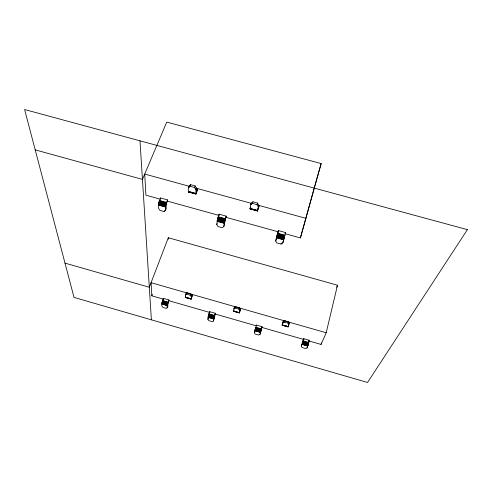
<?xml version="1.0" encoding="UTF-8"?>
<svg xmlns="http://www.w3.org/2000/svg" width="492" height="492" viewBox="0 0 492 492"><rect width="100%" height="100%" fill="white"/><g stroke="black" fill="none" stroke-linecap="round" stroke-linejoin="round"><path stroke-width="0.74" d="M158.504 205.09L159.008 202.095L160.552 197.981L167.544 199.912L166.148 204.998L166.161 208.842L165.564 210.361L164.248 211.609L160.017 210.435L158.615 208.43L158.504 205.09L165.503 207.034L165.564 210.361M195.884 194.014L195.877 189.734L196.48 188.141L195.115 185.921L190.564 184.672C188.135 186.197 188.042 189.463 188.467 191.978L195.884 194.014L197.661 189.961L197.71 188.842L196.246 188.436M159.119 203.571L159.162 203.061M161.788 304.025L163.405 298.367L168.94 299.954L167.833 303.958L167.833 306.399L167.36 307.703L166.314 308.416L162.957 307.445L161.856 306.116L161.788 304.025L167.323 305.618L167.36 307.703M165.503 207.034L166.019 204.039L167.544 199.912M167.323 305.618L168.94 299.954M192.63 294.72L191.13 299.093L185.33 297.445L185.822 293.564L186.985 292.765L190.533 293.786L191.616 295.218L191.566 297.574L192.63 294.72L190.478 294.105M189.02 187.569L189.063 186.105M258.712 205.232L257.513 210.988L259.173 205.724L258.066 209.045L258.712 205.232L257.562 203.055L252.956 201.794L251.203 203.171L250.674 204.795L250.071 208.934L257.544 210.988M191.13 299.093L191.616 295.218M196.48 188.141L196.376 192.077L197.71 188.842M240.705 308.466L239.346 312.906L233.516 311.245L234.309 307.432L235.625 306.676L239.217 307.697L240.164 309.105L239.77 311.393L240.705 308.466L239.253 308.053M239.346 312.906L240.164 309.105M207.901 319.382L208.319 316.172L209.703 311.664L215.293 313.269L213.46 320.981L212.273 321.657L208.885 320.679L207.901 319.382L208.337 318.06M216.8 224.598L217.409 219.666L219.137 214.192L226.222 216.148L223.829 226.554L222.292 227.753L218.011 226.56L216.8 224.598L217.157 223.565M209.703 311.664L208.528 316.03M219.137 214.192L218.374 217.113M213.46 320.981L215.293 313.269M223.829 226.554L224.506 221.634L226.222 216.148M217.648 219.801L217.728 219.297M284.88 321.098L283.417 320.679L282.187 325.181L288.066 326.873L289.271 322.352L287.808 321.934M234.075 308.884L234.309 307.432M250.969 204.592L251.203 203.171M234.801 307.482L234.912 306.811L234.561 307.93M162.305 302.371L162.581 301.325M254.401 332.77L255.815 327.291L261.467 328.914L260.01 334.388L258.681 335.034L255.262 334.043L254.401 332.77L256.455 325.089L262.095 326.706L260.01 334.388M285.618 232.587L282.82 242.943L281.055 244.087L276.719 242.882L275.698 240.963L278.454 230.6L285.618 232.587L285.372 233.577M256.314 325.704L256.455 325.089M278.454 230.6L275.698 240.963M308.558 340.845L321.061 344.437L326.196 332.77L337.494 285.219L168.307 237.734L149.316 287.267L64.993 263.115M321.061 344.437L321.417 342.967M282.82 242.943L284.431 236.83M303.669 338.65L301.35 346.294L302.088 347.543L305.544 348.533L307.014 347.93L309.363 340.286L303.669 338.65L302.875 341.479M307.014 347.93L309.363 340.286M301.35 346.294L303.017 341.214L308.724 342.85M288.663 324.628L288.49 325.317L289.21 323.133L288.392 321.762L284.77 320.722L283.294 321.442L282.617 323.65L282.795 322.949M288.066 326.873L289.21 323.133M288.835 324.536L288.017 323.164L288.392 321.762M282.205 325.151L282.912 322.838L284.388 322.125L284.77 320.722M217.888 218.632L218.153 217.747M284.88 233.651L300.403 237.943L314.972 185.269M300.403 237.943L321.165 163.559L166.757 122.096L142.446 179.395L35.215 149.875M277.685 233.196L284.868 235.182L284.517 236.412L277.334 234.42M315.175 184.537L321.165 163.559M261.467 328.914L262.095 326.706M281.055 244.087L281.363 243.036M283.22 321.325L283.417 320.679M239.739 310.483L238.786 309.081L239.217 307.697M233.878 308.81L235.194 308.053L235.625 306.676M258.195 206.861L257.045 204.684L257.562 203.055M289.062 322.998L289.271 322.352M250.674 204.795L252.427 203.417L252.956 201.794M250.606 207.765L250.723 207.403M159.433 201.935L159.58 201.517M233.915 310.304L233.534 311.245M191.142 296.578L190.06 295.145L190.533 293.786M185.343 294.917L186.505 294.124L186.985 292.765M162.637 301.153L163.405 298.367M195.877 189.734L194.512 187.513L195.115 185.921M163.608 299.204L151.837 295.821L152.372 294.407M188.454 187.692L189.955 186.265L190.564 184.672M164.248 211.609L164.648 210.601M336.657 287.242L337.494 285.219M185.773 296.799L185.373 297.445M188.842 191.671L188.467 191.978M166.788 307.113L167.833 306.399M189.955 186.265L194.512 187.513M252.427 203.417L257.045 204.684M189.106 186.253L144.709 174.057L145.946 195.189L159.992 199.075M195.767 188.079L251.996 203.522M258.657 205.355L306.012 218.356M188.35 191.351L195.718 193.381M250.102 208.35L257.562 210.404M255.028 209.887L257.052 210.447M188.35 191.591L195.718 193.62M250.065 208.577L257.525 210.631M188.375 191.775L196.062 193.854M250.053 208.756L257.507 210.81M188.411 191.905L195.97 193.965M250.053 208.872L257.593 210.927M167.378 201.117L219.112 215.441M225.76 217.28L278.232 231.806M159.549 200.472L166.554 202.415M218.251 216.732L225.348 218.694M159.408 200.847L166.413 202.784M218.122 217.113L225.219 219.075M277.574 233.583L284.757 235.57M159.267 201.246L166.278 203.19M217.993 217.519L225.09 219.487M277.451 233.995L284.64 235.982M159.131 201.665L166.142 203.608M217.864 217.944L224.961 219.906M159.008 202.095L166.019 204.039M217.741 218.374L224.838 220.342M277.205 234.862L284.394 236.849M158.891 202.532L165.902 204.475M217.624 218.811L224.721 220.779M277.088 235.299L284.271 237.292M158.787 202.962L165.798 204.906M217.513 219.248L224.61 221.215M276.965 235.736L284.155 237.728M158.695 203.387L165.706 205.33M217.409 219.666L224.506 221.634M276.855 236.154L284.038 238.146M158.627 203.786L165.632 205.73M217.323 220.072L224.413 222.04M276.75 236.554L283.927 238.546M158.565 204.168L165.57 206.111M217.243 220.447L224.334 222.415M276.652 236.929L283.829 238.915M158.529 204.518L165.527 206.456M217.181 220.791L224.266 222.753M276.565 237.267L283.743 239.253M158.51 204.826L165.503 206.769M217.132 221.093L224.217 223.06M276.492 237.562L283.663 239.555M217.107 221.357L224.186 223.319M276.43 237.82L283.601 239.807M326.196 332.77L151.069 282.697L151.837 295.821M186.505 294.124L190.06 295.145M235.194 308.053L238.786 309.081M284.388 322.125L288.017 323.164M234.401 311.165L236.578 311.793M284.456 325.501L288.121 326.553M185.275 297.156L191.044 298.804M233.528 310.975L239.352 312.641M282.273 324.935L288.158 326.62M185.281 297.297L191.044 298.945M233.509 311.11L239.333 312.777M282.224 325.021L288.115 326.749M185.299 297.396L191.185 299.05M233.503 311.202L239.383 312.857M282.199 325.12L288.084 326.836M168.756 300.686L209.961 312.525M215.109 314.001L256.314 325.839M261.467 327.315L304.142 339.578M162.618 300.501L168.159 302.094M208.989 313.828L214.586 315.44M303.103 340.882L308.81 342.524M162.508 300.815L168.049 302.408M208.885 314.148L214.481 315.759M255.723 327.617L261.369 329.24M162.397 301.147L167.938 302.74M208.78 314.486L214.377 316.098M255.625 327.955L261.277 329.578M302.924 341.553L308.638 343.195M162.292 301.491L167.833 303.084M208.682 314.831L214.278 316.436M255.526 328.299L261.178 329.923M302.832 341.903L308.539 343.545M162.188 301.836L167.735 303.429M208.583 315.175L214.18 316.786M255.428 328.65L261.08 330.273M302.734 342.254L308.447 343.896M162.096 302.174L167.643 303.767M208.485 315.52L214.082 317.125M255.33 328.994L260.981 330.618M302.642 342.598L308.349 344.24M162.016 302.506L167.557 304.099M208.399 315.852L213.995 317.463M255.237 329.326L260.889 330.95M302.543 342.93L308.25 344.572M161.948 302.826L167.489 304.419M208.319 316.172L213.915 317.777M255.151 329.64L260.803 331.27M302.451 343.25L308.158 344.892M161.886 303.121L167.428 304.72M208.251 316.467L213.848 318.078M255.077 329.941L260.723 331.565M302.359 343.545L308.066 345.187M161.843 303.398L167.378 304.991M208.196 316.737L213.786 318.349M255.004 330.206L260.649 331.836M302.272 343.81L307.98 345.452M161.806 303.644L167.348 305.237M208.147 316.977L213.737 318.588M254.942 330.446L260.588 332.069M302.199 344.043L307.9 345.685M161.794 303.853L167.329 305.446M208.116 317.186L213.706 318.791M254.893 330.649L260.539 332.272M302.131 344.246L307.832 345.882M208.091 317.352L213.682 318.964M254.85 330.815L260.496 332.438M302.07 344.406L307.771 346.042M139.992 140.829L151.388 319.831M160.552 197.981L160.583 199.032M168.307 237.734L168.325 239.217M467.4 229.647L367.542 382.475L74.015 297.402L24.6 109.525L467.4 229.647"/></g></svg>
